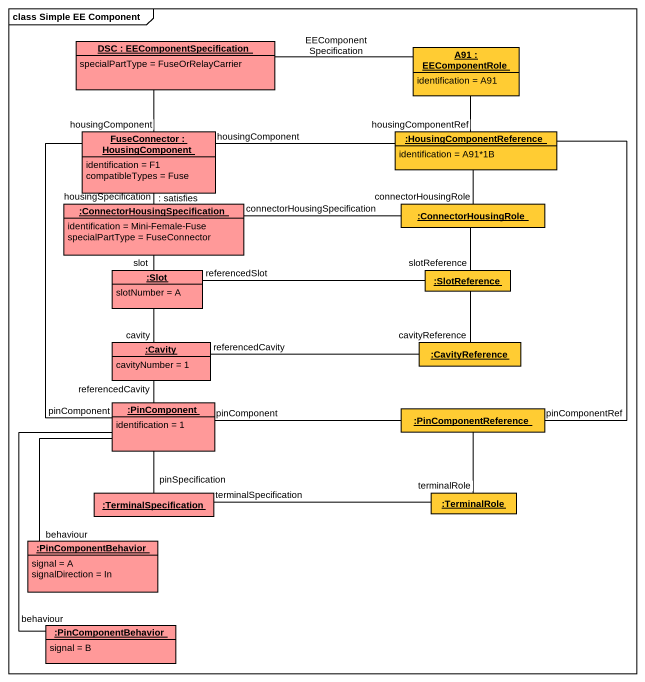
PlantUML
@startuml
mainframe class Simple EE Component
hide circle
hide empty members
object "DSC : EEComponentSpecification" as DSC #FF9999 {
  specialPartType = FuseOrRelayCarrier
}
object "A91 : EEComponentRole" as A91 #FFCC33 {
  identification = A91
}
object "FuseConnector : HousingComponent" as FuseConnector #FF9999 {
  identification = F1
  compatibleTypes = Fuse
}
object ":HousingComponentReference" as HousingComponentReference #FFCC33 {
  identification = A91*1B
}
object ":ConnectorHousingSpecification" as ConnectorHousingSpecificatio #FF9999 {
  identification = Mini-Female-Fuse
  specialPartType = FuseConnector
}
object ":ConnectorHousingRole" as ConnectorHousingRole #FFCC33
object ":Slot" as Slot #FF9999 {
  slotNumber = A
}
object ":SlotReference" as SlotReference #FFCC33
object ":Cavity" as Cavity #FF9999 {
  cavityNumber = 1
}
object ":CavityReference" as CavityReference #FFCC33
object ":PinComponent" as PinComponent #FF9999 {
  identification = 1
}
object ":PinComponentReference" as PinComponentReference #FFCC33
object ":TerminalSpecification" as TerminalSpecification #FF9999
object ":TerminalRole" as TerminalRole #FFCC33
object ":PinComponentBehavior" as PinComponentBehavior #FF9999 {
  signal = A
  signalDirection = In
}
object ":PinComponentBehavior" as PinComponentBehavior_2 #FF9999 {
  signal = B
}
DSC -- FuseConnector : housingComponent
A91 -left- DSC : EEComponentSpecification
A91 -- HousingComponentReference : housingComponentRef
FuseConnector -- ConnectorHousingSpecificatio : : satisfies\nhousingSpecification
FuseConnector -- PinComponent : pinComponent
HousingComponentReference -left- FuseConnector : housingComponent
HousingComponentReference -- ConnectorHousingRole : connectorHousingRole
HousingComponentReference -- PinComponentReference : pinComponentRef
ConnectorHousingSpecificatio -- Slot : slot
ConnectorHousingRole -left- ConnectorHousingSpecificatio : connectorHousingSpecification
ConnectorHousingRole -- SlotReference : slotReference
Slot -- Cavity : cavity
SlotReference -left- Slot : referencedSlot
SlotReference -- CavityReference : cavityReference
CavityReference -left- Cavity : referencedCavity
PinComponent -up- Cavity : referencedCavity
PinComponent -- TerminalSpecification : pinSpecification
PinComponentReference -left- PinComponent : pinComponent
PinComponentReference -- TerminalRole : terminalRole
TerminalRole -left- TerminalSpecification : terminalSpecification
PinComponentBehavior -up- PinComponent : behaviour
PinComponentBehavior_2 -up- PinComponent : behaviour
@enduml
